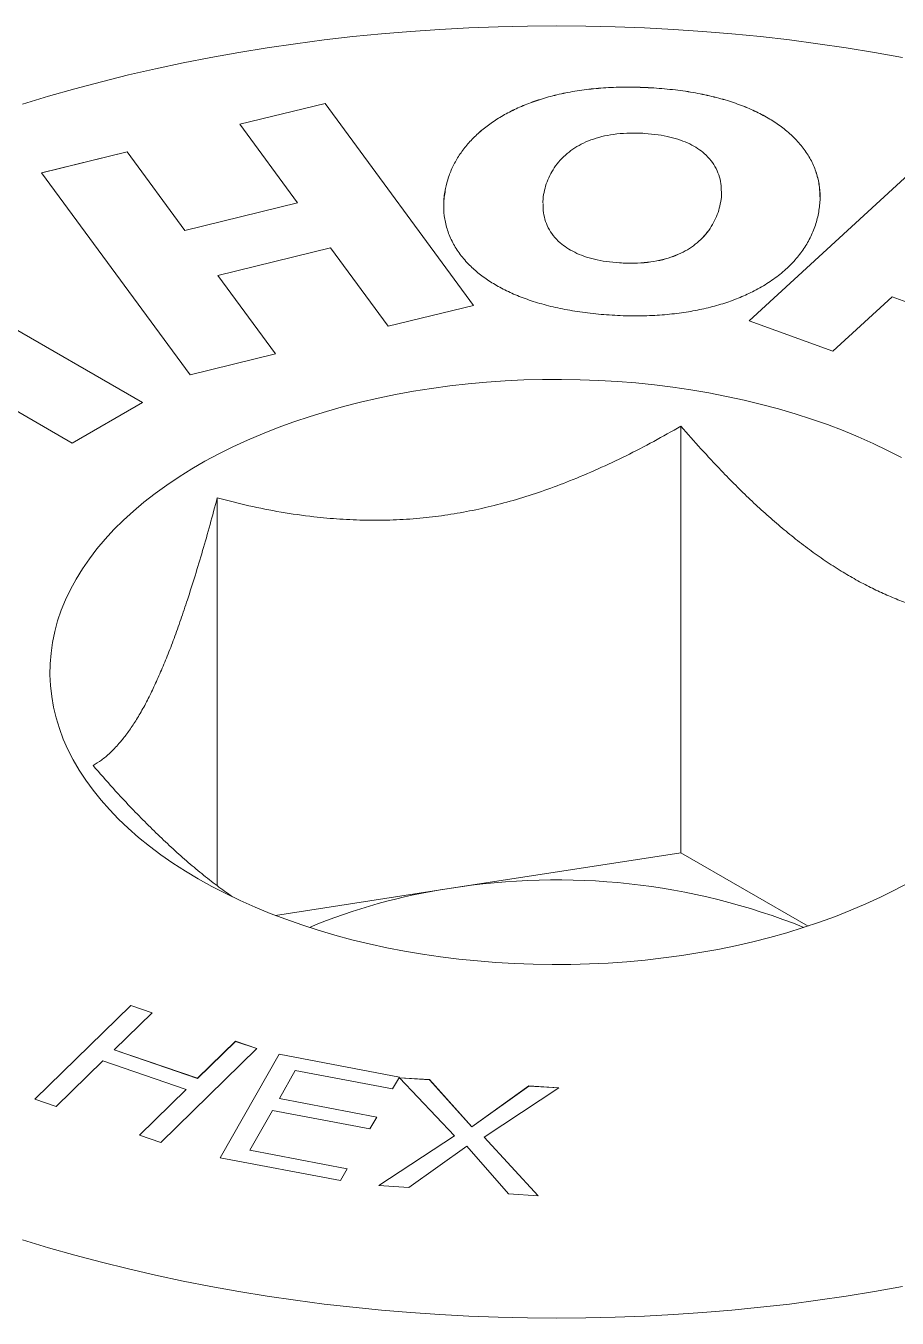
# Model space of a CAD drawing. Header units: millimetres. Extents: x 2 to 278, y 1 to 215.
# Drawn here: x 251.46 to 259.33, y 188.17 to 199.82 of the extents above; entities that cross this region are included whole.
import ezdxf

# ---------------------------------------------------------------- set-up
doc = ezdxf.new("R2010")
doc.units = ezdxf.units.MM

msp = doc.modelspace()

# ---------------------------------------------------------------- linework, layer by layer
at = {"color": 7, "linetype": 'Continuous', "lineweight": 18}
for p, q in [((257.129, 199.264), (257.129, 199.264)), ((253.394, 198.936), (254.165, 199.125)), ((253.394, 198.936), (254.165, 199.125)), ((254.165, 199.125), (255.505, 197.303)), ((254.165, 199.125), (255.504, 197.303)), ((254.165, 199.125), (254.165, 199.125)), ((253.915, 198.227), (253.394, 198.936)), ((257.99, 197.164), (259.813, 198.839)), ((257.99, 197.164), (259.813, 198.839)), ((252.378, 198.687), (251.607, 198.498)), ((252.378, 198.687), (251.608, 198.498)), ((252.378, 198.687), (252.899, 197.978)), ((252.378, 198.687), (252.899, 197.978)), ((252.378, 198.687), (252.378, 198.687)), ((252.947, 196.676), (251.607, 198.498)), ((255.252, 198.356), (255.252, 198.356)), ((252.899, 197.978), (253.915, 198.227)), ((252.899, 197.978), (253.915, 198.227)), ((253.915, 198.227), (253.915, 198.227)), ((257.73, 198.218), (257.73, 198.218)), ((252.899, 197.978), (252.899, 197.978)), ((254.213, 197.822), (253.197, 197.573)), ((254.734, 197.114), (254.213, 197.822)), ((256.821, 197.686), (256.821, 197.686)), ((250.636, 197.512), (252.517, 196.426)), ((250.636, 197.512), (252.516, 196.426)), ((253.197, 197.573), (253.718, 196.865)), ((253.197, 197.573), (253.718, 196.865)), ((253.197, 197.573), (253.197, 197.573)), ((259.28, 197.38), (258.746, 196.889)), ((259.802, 197.191), (259.28, 197.38)), ((255.505, 197.303), (254.734, 197.114)), ((251.883, 196.06), (250.002, 197.146)), ((258.746, 196.889), (257.99, 197.164)), ((253.718, 196.865), (252.947, 196.676)), ((252.517, 196.426), (251.883, 196.06)), ((257.375, 192.366), (257.375, 196.213)), ((253.192, 192.068), (253.192, 195.566)), ((257.375, 192.366), (255.283, 192.042)), ((258.522, 191.704), (257.375, 192.366)), ((255.283, 192.042), (253.717, 191.8)), ((251.545, 190.141), (252.412, 190.987)), ((251.545, 190.141), (252.412, 190.987)), ((252.412, 190.987), (252.605, 190.921)), ((252.412, 190.987), (252.605, 190.921)), ((252.412, 190.987), (252.412, 190.987)), ((252.605, 190.921), (252.262, 190.588)), ((253.55, 190.599), (252.683, 189.753)), ((253.014, 190.331), (253.357, 190.665)), ((253.014, 190.33), (253.357, 190.664)), ((253.357, 190.665), (253.55, 190.599)), ((253.357, 190.664), (253.357, 190.665)), ((253.357, 190.664), (253.549, 190.598)), ((252.16, 190.487), (251.738, 190.075)), ((252.912, 190.23), (252.16, 190.487)), ((252.262, 190.588), (253.014, 190.331)), ((252.262, 190.587), (252.262, 190.588)), ((252.262, 190.587), (253.014, 190.33)), ((253.217, 189.614), (253.749, 190.548)), ((253.218, 189.614), (253.749, 190.547)), ((253.749, 190.548), (254.835, 190.342)), ((253.749, 190.547), (253.749, 190.548)), ((253.749, 190.547), (254.835, 190.341)), ((253.896, 190.401), (253.752, 190.148)), ((254.774, 190.235), (253.896, 190.401)), ((253.014, 190.33), (253.014, 190.331)), ((254.835, 190.342), (254.774, 190.235)), ((254.837, 190.336), (255.107, 190.319)), ((255.332, 189.812), (254.837, 190.336)), ((254.837, 190.336), (255.107, 190.318)), ((255.107, 190.319), (255.488, 189.894)), ((255.107, 190.318), (255.107, 190.319)), ((255.107, 190.318), (255.488, 189.894)), ((255.488, 189.894), (256.004, 190.262)), ((255.488, 189.894), (256.004, 190.261)), ((256.004, 190.262), (256.274, 190.244)), ((256.004, 190.261), (256.004, 190.262)), ((256.004, 190.261), (256.274, 190.244)), ((251.738, 190.075), (251.545, 190.141)), ((252.49, 189.818), (252.912, 190.23)), ((252.49, 189.818), (252.912, 190.23)), ((252.912, 190.23), (252.912, 190.23)), ((253.752, 190.148), (254.63, 189.981)), ((253.752, 190.148), (254.63, 189.981)), ((253.752, 190.148), (253.752, 190.148)), ((256.274, 190.244), (255.6, 189.8)), ((253.691, 190.041), (253.486, 189.681)), ((254.569, 189.875), (253.691, 190.041)), ((254.63, 189.981), (254.569, 189.875)), ((252.683, 189.753), (252.49, 189.818)), ((254.651, 189.363), (255.332, 189.812)), ((254.651, 189.363), (255.332, 189.811)), ((255.332, 189.811), (255.332, 189.812)), ((255.488, 189.894), (255.488, 189.894)), ((255.6, 189.8), (256.088, 189.271)), ((255.6, 189.8), (256.087, 189.271)), ((255.6, 189.8), (255.6, 189.8)), ((253.486, 189.681), (254.364, 189.515)), ((253.486, 189.681), (254.364, 189.515)), ((253.486, 189.681), (253.486, 189.681)), ((255.444, 189.718), (254.92, 189.346)), ((255.82, 189.288), (255.444, 189.718)), ((254.303, 189.408), (253.217, 189.614)), ((254.364, 189.515), (254.303, 189.408)), ((254.92, 189.346), (254.651, 189.363)), ((256.088, 189.271), (255.82, 189.288))]:
    msp.add_line(p, q, dxfattribs=at)
at = {"color": 7, "linetype": 'Continuous', "lineweight": 18, "flags": 128}
for points in [[(259.374, 199.539), (259.122, 199.584), (258.867, 199.626), (258.611, 199.663), (258.353, 199.697), (258.094, 199.727), (257.833, 199.753), (257.572, 199.774), (257.309, 199.792), (257.046, 199.806), (256.782, 199.816), (256.518, 199.822), (256.254, 199.824), (255.99, 199.822), (255.726, 199.816), (255.462, 199.806), (255.199, 199.792), (254.936, 199.774), (254.675, 199.753), (254.414, 199.727), (254.155, 199.697), (253.897, 199.663), (253.641, 199.626), (253.386, 199.584), (253.134, 199.539), (252.884, 199.49), (252.636, 199.437), (252.39, 199.381), (252.147, 199.32), (251.907, 199.256), (251.67, 199.189), (251.436, 199.118)], [(259.427, 192.095), (259.303, 192.029), (259.175, 191.965), (259.043, 191.904), (258.907, 191.846), (258.768, 191.791), (258.625, 191.739), (258.479, 191.69), (258.33, 191.644), (258.178, 191.601), (258.023, 191.562), (257.866, 191.526), (257.707, 191.493), (257.546, 191.464), (257.383, 191.438), (257.218, 191.416), (257.053, 191.397), (256.886, 191.382), (256.718, 191.37), (256.549, 191.362), (256.381, 191.357), (256.212, 191.356), (256.043, 191.359), (255.874, 191.365), (255.706, 191.375), (255.539, 191.389), (255.372, 191.406), (255.207, 191.426), (255.043, 191.451), (254.881, 191.478), (254.721, 191.509), (254.563, 191.543), (254.407, 191.581), (254.254, 191.622), (254.103, 191.667), (253.956, 191.714), (253.811, 191.765), (253.67, 191.818), (253.533, 191.875), (253.399, 191.934), (253.269, 191.997), (253.143, 192.062), (253.021, 192.129), (252.904, 192.2), (252.791, 192.272), (252.683, 192.347), (252.58, 192.425), (252.482, 192.504), (252.389, 192.586), (252.302, 192.669), (252.219, 192.754), (252.143, 192.841), (252.072, 192.93), (252.006, 193.02), (251.947, 193.111), (251.893, 193.203), (251.845, 193.297), (251.803, 193.391), (251.768, 193.487), (251.738, 193.583), (251.715, 193.679), (251.698, 193.776), (251.687, 193.874), (251.682, 193.971), (251.684, 194.069), (251.692, 194.166), (251.706, 194.263), (251.726, 194.36), (251.752, 194.457), (251.785, 194.552), (251.824, 194.647), (251.868, 194.741), (251.919, 194.834), (251.976, 194.926), (252.038, 195.017), (252.106, 195.106), (252.18, 195.194), (252.26, 195.28), (252.345, 195.364), (252.435, 195.447), (252.53, 195.527), (252.631, 195.606), (252.737, 195.682), (252.847, 195.756), (252.962, 195.827), (253.081, 195.896), (253.205, 195.963), (253.333, 196.026), (253.465, 196.087), (253.601, 196.145), (253.74, 196.2), (253.883, 196.252), (254.029, 196.301), (254.178, 196.347), (254.33, 196.39), (254.485, 196.429), (254.642, 196.466), (254.801, 196.498), (254.962, 196.528), (255.125, 196.553), (255.29, 196.576), (255.455, 196.594), (255.622, 196.61), (255.79, 196.621), (255.958, 196.63), (256.127, 196.634), (256.296, 196.635), (256.465, 196.632), (256.634, 196.626), (256.802, 196.616), (256.969, 196.603), (257.136, 196.586), (257.301, 196.565), (257.464, 196.541), (257.627, 196.513), (257.787, 196.482), (257.945, 196.448), (258.101, 196.41), (258.254, 196.369), (258.405, 196.325), (258.552, 196.277), (258.697, 196.227), (258.838, 196.173), (258.975, 196.117), (259.109, 196.057), (259.239, 195.995), (259.365, 195.93)], [(251.436, 188.873), (251.67, 188.802), (251.907, 188.735), (252.147, 188.671), (252.39, 188.611), (252.636, 188.554), (252.884, 188.501), (253.134, 188.452), (253.386, 188.407), (253.641, 188.366), (253.897, 188.328), (254.155, 188.294), (254.414, 188.265), (254.675, 188.239), (254.936, 188.217), (255.199, 188.199), (255.462, 188.185), (255.726, 188.175), (255.99, 188.169), (256.254, 188.167), (256.518, 188.169), (256.782, 188.175), (257.046, 188.185), (257.309, 188.199), (257.572, 188.217), (257.833, 188.239), (258.094, 188.265), (258.353, 188.294), (258.611, 188.328), (258.867, 188.366), (259.122, 188.407), (259.374, 188.452)]]:
    msp.add_lwpolyline(points, dxfattribs=at)
at = {"color": 7, "linetype": 'Continuous', "lineweight": 18}
for centre, radius, start, end in [((256.253, 186.106), 6.015, 68.2217, 99.2716), ((256.06, 186.816), 5.284, 98.4501, 112.6665)]:
    msp.add_arc(centre, radius, start, end, dxfattribs=at)
for points, knots in [([(255.252, 198.356), (255.26, 198.391), (255.276, 198.461), (255.318, 198.561), (255.373, 198.657), (255.44, 198.748), (255.52, 198.833), (255.611, 198.912), (255.713, 198.983), (255.826, 199.048), (255.951, 199.107), (256.088, 199.157), (256.237, 199.2), (256.397, 199.233), (256.566, 199.257), (256.746, 199.27), (256.935, 199.274), (257.064, 199.268), (257.129, 199.264)], [0, 0, 0, 0, 0.0665861, 0.1315563, 0.1950259, 0.2571359, 0.3180601, 0.3769483, 0.435141, 0.4929273, 0.5506443, 0.6098663, 0.6698736, 0.731164, 0.7942674, 0.8597345, 0.9281255, 1, 1, 1, 1]), ([(255.252, 198.356), (255.26, 198.391), (255.276, 198.46), (255.318, 198.561), (255.373, 198.657), (255.44, 198.748), (255.52, 198.833), (255.611, 198.911), (255.713, 198.983), (255.826, 199.048), (255.951, 199.106), (256.088, 199.157), (256.237, 199.199), (256.397, 199.233), (256.566, 199.256), (256.746, 199.27), (256.935, 199.274), (257.064, 199.267), (257.129, 199.264)], [0, 0, 0, 0, 0.066586, 0.131556, 0.195026, 0.257136, 0.31806, 0.376948, 0.435141, 0.492927, 0.550644, 0.609866, 0.669874, 0.731164, 0.794267, 0.859735, 0.928125, 1, 1, 1, 1]), ([(257.129, 199.264), (257.195, 199.259), (257.322, 199.249), (257.505, 199.221), (257.675, 199.185), (257.832, 199.14), (257.975, 199.087), (258.104, 199.027), (258.219, 198.959), (258.325, 198.882), (258.42, 198.795), (258.5, 198.696), (258.562, 198.592), (258.604, 198.482), (258.628, 198.368), (258.633, 198.25), (258.618, 198.13), (258.586, 198.011), (258.536, 197.897), (258.469, 197.789), (258.385, 197.687), (258.285, 197.593), (258.169, 197.508), (258.043, 197.435), (257.91, 197.373), (257.771, 197.322), (257.622, 197.28), (257.462, 197.247), (257.293, 197.223), (257.113, 197.21), (256.924, 197.206), (256.795, 197.212), (256.729, 197.216)], [0, 0, 0, 0, 0.035735, 0.069743, 0.1023, 0.133683, 0.164163, 0.194004, 0.22345, 0.252728, 0.286235, 0.320048, 0.354384, 0.389419, 0.425297, 0.462129, 0.500003, 0.537875, 0.574705, 0.610582, 0.645617, 0.679952, 0.713764, 0.747272, 0.77655, 0.805996, 0.835836, 0.866317, 0.8977, 0.930257, 0.964265, 1, 1, 1, 1]), ([(257.129, 199.264), (257.195, 199.259), (257.322, 199.249), (257.505, 199.221), (257.675, 199.184), (257.832, 199.14), (257.975, 199.087), (258.104, 199.026), (258.219, 198.959), (258.325, 198.882), (258.42, 198.794), (258.5, 198.696), (258.562, 198.592), (258.604, 198.482), (258.627, 198.378), (258.628, 198.311), (258.628, 198.281)], [0, 0, 0, 0, 0.078954, 0.154093, 0.226027, 0.295366, 0.362712, 0.428643, 0.493703, 0.558391, 0.632425, 0.707133, 0.782996, 0.860406, 0.939676, 1, 1, 1, 1]), ([(257.049, 198.854), (257.005, 198.856), (256.92, 198.859), (256.798, 198.851), (256.686, 198.833), (256.585, 198.805), (256.495, 198.768), (256.416, 198.724), (256.345, 198.672), (256.283, 198.612), (256.23, 198.544), (256.189, 198.473), (256.158, 198.398), (256.146, 198.347), (256.14, 198.322)], [0, 0, 0, 0, 0.090823, 0.174451, 0.253092, 0.328811, 0.403381, 0.478169, 0.554103, 0.639545, 0.727189, 0.816838, 0.908006, 1, 1, 1, 1]), ([(257.74, 198.328), (257.739, 198.346), (257.739, 198.39), (257.725, 198.46), (257.695, 198.536), (257.65, 198.608), (257.593, 198.669), (257.527, 198.719), (257.455, 198.76), (257.371, 198.795), (257.275, 198.823), (257.167, 198.844), (257.089, 198.85), (257.049, 198.854)], [0, 0, 0, 0, 0.0733392, 0.1823188, 0.288629, 0.3921042, 0.493195, 0.5717695, 0.6506293, 0.731129, 0.8149285, 0.9038976, 1, 1, 1, 1]), ([(256.729, 197.216), (256.664, 197.221), (256.535, 197.232), (256.352, 197.26), (256.181, 197.297), (256.024, 197.343), (255.882, 197.396), (255.755, 197.457), (255.641, 197.523), (255.542, 197.596), (255.45, 197.68), (255.37, 197.775), (255.306, 197.882), (255.261, 197.995), (255.237, 198.112), (255.232, 198.233), (255.245, 198.315), (255.252, 198.356)], [0, 0, 0, 0, 0.071696, 0.139911, 0.205205, 0.26814, 0.329267, 0.388058, 0.446088, 0.503793, 0.561561, 0.630871, 0.701237, 0.773053, 0.84663, 0.922215, 1, 1, 1, 1]), ([(255.237, 198.207), (255.236, 198.215), (255.234, 198.265), (255.243, 198.315), (255.252, 198.356)], [0, 0, 0, 0, 0.1679145, 1, 1, 1, 1]), ([(256.14, 198.322), (256.135, 198.295), (256.129, 198.261), (256.13, 198.228), (256.131, 198.222)], [0, 0, 0, 0, 0.8196177, 1, 1, 1, 1]), ([(257.73, 198.218), (257.735, 198.245), (257.742, 198.281), (257.74, 198.316), (257.74, 198.324)], [0, 0, 0, 0, 0.773843, 1, 1, 1, 1]), ([(257.73, 198.218), (257.735, 198.246), (257.742, 198.281), (257.74, 198.316), (257.74, 198.324)], [0, 0, 0, 0, 0.773843, 1, 1, 1, 1]), ([(256.131, 198.216), (256.131, 198.197), (256.131, 198.151), (256.146, 198.08), (256.175, 198.004), (256.22, 197.932), (256.278, 197.871), (256.344, 197.821), (256.416, 197.78), (256.499, 197.745), (256.595, 197.717), (256.704, 197.696), (256.781, 197.69), (256.821, 197.686)], [0, 0, 0, 0, 0.077913, 0.186352, 0.29214, 0.395109, 0.495707, 0.573898, 0.652372, 0.732475, 0.815858, 0.904382, 1, 1, 1, 1]), ([(256.131, 198.212), (256.131, 198.194), (256.131, 198.15), (256.146, 198.08), (256.175, 198.004), (256.22, 197.932), (256.278, 197.871), (256.344, 197.821), (256.416, 197.78), (256.499, 197.745), (256.595, 197.717), (256.704, 197.696), (256.781, 197.689), (256.821, 197.686)], [0, 0, 0, 0, 0.0733802, 0.1823531, 0.2886606, 0.392136, 0.4932285, 0.5718039, 0.6506632, 0.7311599, 0.8149531, 0.903912, 1, 1, 1, 1]), ([(256.821, 197.686), (256.865, 197.684), (256.95, 197.681), (257.073, 197.689), (257.185, 197.707), (257.285, 197.735), (257.375, 197.772), (257.454, 197.816), (257.525, 197.868), (257.588, 197.928), (257.64, 197.996), (257.681, 198.067), (257.712, 198.142), (257.724, 198.193), (257.73, 198.218)], [0, 0, 0, 0, 0.09083, 0.174462, 0.253105, 0.328826, 0.403396, 0.478185, 0.554119, 0.639562, 0.727205, 0.816852, 0.908014, 1, 1, 1, 1]), ([(256.821, 197.686), (256.865, 197.684), (256.95, 197.681), (257.073, 197.689), (257.185, 197.708), (257.285, 197.736), (257.375, 197.772), (257.454, 197.816), (257.525, 197.868), (257.588, 197.929), (257.64, 197.996), (257.681, 198.067), (257.712, 198.142), (257.724, 198.193), (257.73, 198.218)], [0, 0, 0, 0, 0.09083, 0.1744623, 0.2531054, 0.328826, 0.4033964, 0.4781852, 0.5541195, 0.6395622, 0.7272055, 0.816852, 0.9080144, 1, 1, 1, 1]), ([(253.192, 195.566), (253.287, 195.542), (253.475, 195.493), (253.766, 195.436), (254.041, 195.396), (254.298, 195.373), (254.536, 195.363), (254.777, 195.365), (255.014, 195.38), (255.244, 195.408), (255.468, 195.446), (255.694, 195.497), (255.92, 195.559), (256.147, 195.633), (256.383, 195.722), (256.628, 195.826), (256.881, 195.945), (257.13, 196.074), (257.293, 196.167), (257.375, 196.213)], [0, 0, 0, 0, 0.072028, 0.1440879, 0.2160818, 0.2719897, 0.3279917, 0.3839676, 0.43984, 0.4910358, 0.5422804, 0.5934777, 0.6463707, 0.6993125, 0.7522192, 0.8138814, 0.8755502, 0.9377728, 1, 1, 1, 1]), ([(257.375, 196.213), (257.435, 196.144), (257.555, 196.008), (257.72, 195.831), (257.869, 195.679), (258, 195.55), (258.134, 195.426), (258.271, 195.307), (258.41, 195.193), (258.551, 195.086), (258.694, 194.986), (258.834, 194.897), (258.97, 194.818), (259.102, 194.749), (259.234, 194.688), (259.366, 194.634), (259.499, 194.587), (259.632, 194.548), (259.764, 194.515), (259.897, 194.489), (260.032, 194.469), (260.169, 194.455), (260.304, 194.447), (260.392, 194.446), (260.437, 194.445)], [0, 0, 0, 0, 0.0625787, 0.1251527, 0.1685465, 0.2120845, 0.2556207, 0.2997742, 0.3439257, 0.3888044, 0.4336815, 0.4788581, 0.5199378, 0.5612676, 0.6025981, 0.6446865, 0.6867764, 0.7295813, 0.772388, 0.8153779, 0.8614053, 0.9075647, 0.9537257, 1, 1, 1, 1]), ([(252.071, 193.151), (252.097, 193.167), (252.147, 193.198), (252.225, 193.264), (252.299, 193.34), (252.368, 193.425), (252.432, 193.516), (252.496, 193.62), (252.56, 193.735), (252.621, 193.861), (252.681, 193.994), (252.742, 194.139), (252.802, 194.298), (252.863, 194.467), (252.926, 194.656), (252.992, 194.863), (253.06, 195.09), (253.127, 195.324), (253.17, 195.485), (253.192, 195.566)], [0, 0, 0, 0, 0.072028, 0.144088, 0.216082, 0.27199, 0.327992, 0.383968, 0.43984, 0.491036, 0.54228, 0.593478, 0.646371, 0.699313, 0.752219, 0.813881, 0.87555, 0.937773, 1, 1, 1, 1]), ([(253.326, 191.971), (253.303, 191.986), (253.235, 192.034), (253.12, 192.121), (252.982, 192.233), (252.844, 192.353), (252.707, 192.479), (252.571, 192.612), (252.418, 192.767), (252.251, 192.946), (252.131, 193.083), (252.071, 193.151)], [0, 0, 0, 0, 0.051103, 0.156339, 0.263264, 0.370417, 0.479138, 0.588037, 0.697272, 0.848506, 1, 1, 1, 1])]:
    msp.add_open_spline(points, degree=3, knots=knots, dxfattribs=at)

doc.saveas('drawing.dxf')
